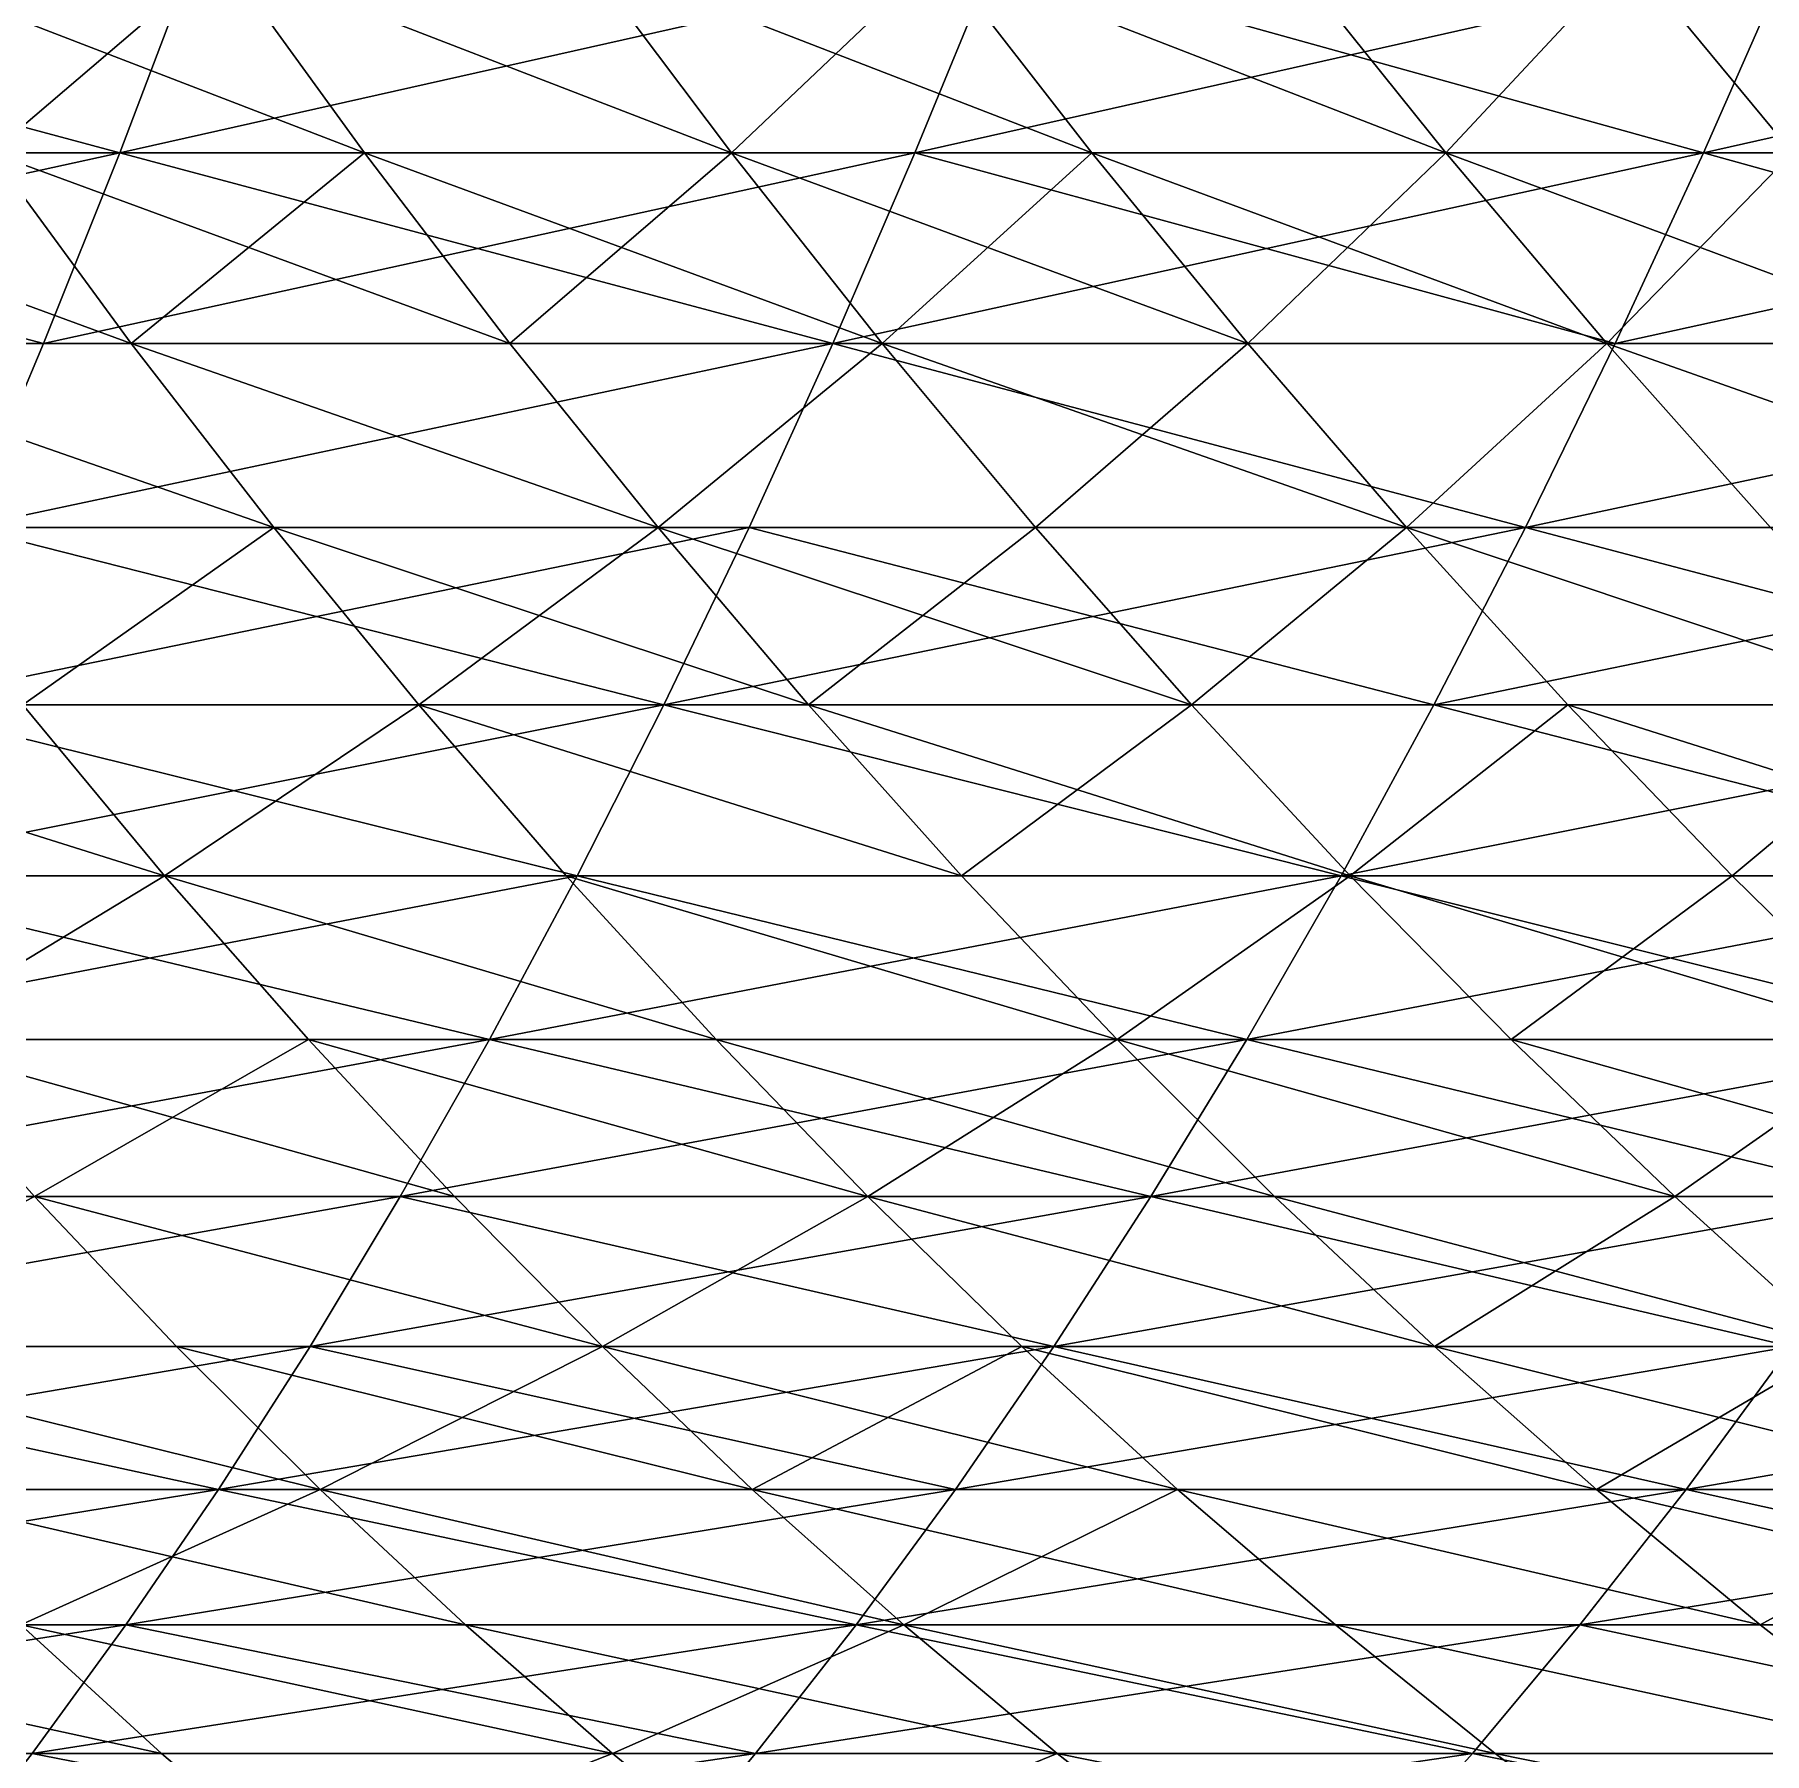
# Model space of a CAD drawing. Header units: millimetres. Extents: x -3250 to 6200, y -3250 to 3250.
# Drawn here: x 4408.7 to 4516.2, y -737.2 to -630.4 of the extents above; entities that cross this region are included whole.
import ezdxf

# ---------------------------------------------------------------- set-up
doc = ezdxf.new("R2010")
doc.units = ezdxf.units.MM
doc.header["$MEASUREMENT"] = 0
doc.layers.add('MESH_3D', color=2, linetype='CONTINUOUS')

msp = doc.modelspace()

# ---------------------------------------------------------------- linework, layer by layer
at = {"layer": 'MESH_3D'}
for points in [[(4368.44, -625.47, 779.65), (4413.99, -637.71, 809.5), (4364.17, -637.71, 794.81)], [(4418.63, -625.47, 25905.55), (4364.17, -637.71, 25905.19), (4413.99, -637.71, 25890.5)], [(4418.63, -625.47, 25905.55), (4368.44, -625.47, 25920.35), (4364.17, -637.71, 25905.19)], [(4368.44, -625.47, 779.65), (4418.63, -625.47, 794.45), (4413.99, -637.71, 809.5)], [(4406, -637.71, 1861.73), (4420.33, -625.47, 1890.14), (4397.46, -625.47, 1874.96)], [(4429.2, -637.71, 24822.87), (4406, -637.71, 24838.27), (4397.46, -625.47, 24825.04)], [(4429.2, -637.71, 24822.87), (4397.46, -625.47, 24825.04), (4420.33, -625.47, 24809.86)], [(4406, -637.71, 1861.73), (4429.2, -637.71, 1877.13), (4420.33, -625.47, 1890.14)], [(4413.99, -637.71, 809.5), (4468.44, -625.47, 810.5), (4463.42, -637.71, 825.43)], [(4418.63, -625.47, 794.45), (4468.44, -625.47, 810.5), (4413.99, -637.71, 809.5)], [(4468.44, -625.47, 25889.5), (4418.63, -625.47, 25905.55), (4413.99, -637.71, 25890.5)], [(4468.44, -625.47, 25889.5), (4413.99, -637.71, 25890.5), (4463.42, -637.71, 25874.57)], [(4420.33, -625.47, 1890.14), (4452.02, -637.71, 1893.1), (4442.82, -625.47, 1905.89)], [(4429.2, -637.71, 1877.13), (4452.02, -637.71, 1893.1), (4420.33, -625.47, 1890.14)], [(4452.02, -637.71, 24806.9), (4429.2, -637.71, 24822.87), (4420.33, -625.47, 24809.86)], [(4452.02, -637.71, 24806.9), (4420.33, -625.47, 24809.86), (4442.82, -625.47, 24794.11)], [(4452.02, -637.71, 1893.1), (4464.91, -625.47, 1922.19), (4442.82, -625.47, 1905.89)], [(4474.42, -637.71, 24790.36), (4442.82, -625.47, 24794.11), (4464.91, -625.47, 24777.81)], [(4474.42, -637.71, 24790.36), (4452.02, -637.71, 24806.9), (4442.82, -625.47, 24794.11)], [(4452.02, -637.71, 1893.1), (4474.42, -637.71, 1909.64), (4464.91, -625.47, 1922.19)], [(4468.44, -625.47, 810.5), (4512.44, -637.71, 842.58), (4463.42, -637.71, 825.43)], [(4517.83, -625.47, 25872.22), (4468.44, -625.47, 25889.5), (4463.42, -637.71, 25874.57)], [(4517.83, -625.47, 25872.22), (4463.42, -637.71, 25874.57), (4512.44, -637.71, 25857.42)], [(4464.91, -625.47, 1922.19), (4496.41, -637.71, 1926.73), (4486.59, -625.47, 1939.04)], [(4474.42, -637.71, 1909.64), (4496.41, -637.71, 1926.73), (4464.91, -625.47, 1922.19)], [(4496.41, -637.71, 24773.27), (4474.42, -637.71, 24790.36), (4464.91, -625.47, 24777.81)], [(4496.41, -637.71, 24773.27), (4464.91, -625.47, 24777.81), (4486.59, -625.47, 24760.96)], [(4468.44, -625.47, 810.5), (4517.83, -625.47, 827.78), (4512.44, -637.71, 842.58)], [(4496.41, -637.71, 1926.73), (4507.84, -625.47, 1956.43), (4486.59, -625.47, 1939.04)], [(4507.84, -625.47, 24743.57), (4496.41, -637.71, 24773.27), (4486.59, -625.47, 24760.96)], [(4496.41, -637.71, 1926.73), (4517.97, -637.71, 1944.36), (4507.84, -625.47, 1956.43)], [(4517.97, -637.71, 24755.64), (4496.41, -637.71, 24773.27), (4507.84, -625.47, 24743.57)], [(4517.97, -637.71, 1944.36), (4528.65, -625.47, 1974.33), (4507.84, -625.47, 1956.43)], [(4528.65, -625.47, 24725.67), (4517.97, -637.71, 24755.64), (4507.84, -625.47, 24743.57)], [(4512.44, -637.71, 842.58), (4566.77, -625.47, 846.29), (4561.02, -637.71, 860.95)], [(4517.83, -625.47, 827.78), (4566.77, -625.47, 846.29), (4512.44, -637.71, 842.58)], [(4561.02, -637.71, 25839.05), (4517.83, -625.47, 25872.22), (4512.44, -637.71, 25857.42)], [(4364.17, -637.71, 794.81), (4409.26, -649.55, 824.84), (4359.83, -649.55, 810.26)], [(4413.99, -637.71, 25890.5), (4364.17, -637.71, 25905.19), (4359.83, -649.55, 25889.74)], [(4413.99, -637.71, 25890.5), (4359.83, -649.55, 25889.74), (4409.26, -649.55, 25875.16)], [(4364.17, -637.71, 794.81), (4413.99, -637.71, 809.5), (4409.26, -649.55, 824.84)], [(4414.71, -649.55, 24851.75), (4390.79, -649.55, 24866.78), (4382.42, -637.71, 24853.09)], [(4414.71, -649.55, 24851.75), (4382.42, -637.71, 24853.09), (4406, -637.71, 24838.27)], [(4390.79, -649.55, 1833.22), (4414.71, -649.55, 1848.25), (4406, -637.71, 1861.73)], [(4414.71, -649.55, 1848.25), (4429.2, -637.71, 1877.13), (4406, -637.71, 1861.73)], [(4438.24, -649.55, 24836.13), (4406, -637.71, 24838.27), (4429.2, -637.71, 24822.87)], [(4438.24, -649.55, 24836.13), (4414.71, -649.55, 24851.75), (4406, -637.71, 24838.27)], [(4413.99, -637.71, 809.5), (4458.31, -649.55, 840.64), (4409.26, -649.55, 824.84)], [(4463.42, -637.71, 25874.57), (4409.26, -649.55, 25875.16), (4458.31, -649.55, 25859.36)], [(4463.42, -637.71, 25874.57), (4413.99, -637.71, 25890.5), (4409.26, -649.55, 25875.16)], [(4413.99, -637.71, 809.5), (4463.42, -637.71, 825.43), (4458.31, -649.55, 840.64)], [(4414.71, -649.55, 1848.25), (4438.24, -649.55, 1863.87), (4429.2, -637.71, 1877.13)], [(4438.24, -649.55, 1863.87), (4452.02, -637.71, 1893.1), (4429.2, -637.71, 1877.13)], [(4461.38, -649.55, 24819.93), (4429.2, -637.71, 24822.87), (4452.02, -637.71, 24806.9)], [(4461.38, -649.55, 24819.93), (4438.24, -649.55, 24836.13), (4429.2, -637.71, 24822.87)], [(4438.24, -649.55, 1863.87), (4461.38, -649.55, 1880.07), (4452.02, -637.71, 1893.1)], [(4461.38, -649.55, 1880.07), (4474.42, -637.71, 1909.64), (4452.02, -637.71, 1893.1)], [(4484.11, -649.55, 24803.16), (4452.02, -637.71, 24806.9), (4474.42, -637.71, 24790.36)], [(4484.11, -649.55, 24803.16), (4461.38, -649.55, 24819.93), (4452.02, -637.71, 24806.9)], [(4463.42, -637.71, 825.43), (4506.95, -649.55, 857.66), (4458.31, -649.55, 840.64)], [(4512.44, -637.71, 25857.42), (4458.31, -649.55, 25859.36), (4506.95, -649.55, 25842.34)], [(4512.44, -637.71, 25857.42), (4463.42, -637.71, 25874.57), (4458.31, -649.55, 25859.36)], [(4461.38, -649.55, 1880.07), (4484.11, -649.55, 1896.84), (4474.42, -637.71, 1909.64)], [(4463.42, -637.71, 825.43), (4512.44, -637.71, 842.58), (4506.95, -649.55, 857.66)], [(4484.11, -649.55, 1896.84), (4496.41, -637.71, 1926.73), (4474.42, -637.71, 1909.64)], [(4506.42, -649.55, 24785.82), (4474.42, -637.71, 24790.36), (4496.41, -637.71, 24773.27)], [(4506.42, -649.55, 24785.82), (4484.11, -649.55, 24803.16), (4474.42, -637.71, 24790.36)], [(4484.11, -649.55, 1896.84), (4506.42, -649.55, 1914.18), (4496.41, -637.71, 1926.73)], [(4506.42, -649.55, 1914.18), (4517.97, -637.71, 1944.36), (4496.41, -637.71, 1926.73)], [(4528.28, -649.55, 24767.93), (4496.41, -637.71, 24773.27), (4517.97, -637.71, 24755.64)], [(4528.28, -649.55, 24767.93), (4506.42, -649.55, 24785.82), (4496.41, -637.71, 24773.27)], [(4506.42, -649.55, 1914.18), (4528.28, -649.55, 1932.07), (4517.97, -637.71, 1944.36)], [(4512.44, -637.71, 842.58), (4555.16, -649.55, 875.89), (4506.95, -649.55, 857.66)], [(4561.02, -637.71, 25839.05), (4506.95, -649.55, 25842.34), (4555.16, -649.55, 25824.11)], [(4561.02, -637.71, 25839.05), (4512.44, -637.71, 25857.42), (4506.95, -649.55, 25842.34)], [(4512.44, -637.71, 842.58), (4561.02, -637.71, 860.95), (4555.16, -649.55, 875.89)], [(4359.83, -649.55, 810.26), (4409.26, -649.55, 824.84), (4404.44, -660.99, 840.45)], [(4409.26, -649.55, 25875.16), (4359.83, -649.55, 25889.74), (4404.44, -660.99, 25859.55)], [(4390.79, -649.55, 1833.22), (4423.57, -660.99, 1834.52), (4414.71, -649.55, 1848.25)], [(4399.31, -660.99, 1819.28), (4423.57, -660.99, 1834.52), (4390.79, -649.55, 1833.22)], [(4423.57, -660.99, 24865.48), (4390.79, -649.55, 24866.78), (4414.71, -649.55, 24851.75)], [(4423.57, -660.99, 24865.48), (4399.31, -660.99, 24880.72), (4390.79, -649.55, 24866.78)], [(4404.44, -660.99, 840.45), (4458.31, -649.55, 840.64), (4453.11, -660.99, 856.13)], [(4409.26, -649.55, 824.84), (4458.31, -649.55, 840.64), (4404.44, -660.99, 840.45)], [(4458.31, -649.55, 25859.36), (4409.26, -649.55, 25875.16), (4404.44, -660.99, 25859.55)], [(4458.31, -649.55, 25859.36), (4404.44, -660.99, 25859.55), (4453.11, -660.99, 25843.87)], [(4414.71, -649.55, 1848.25), (4447.45, -660.99, 1850.37), (4438.24, -649.55, 1863.87)], [(4423.57, -660.99, 1834.52), (4447.45, -660.99, 1850.37), (4414.71, -649.55, 1848.25)], [(4447.45, -660.99, 24849.63), (4414.71, -649.55, 24851.75), (4438.24, -649.55, 24836.13)], [(4447.45, -660.99, 24849.63), (4423.57, -660.99, 24865.48), (4414.71, -649.55, 24851.75)], [(4447.45, -660.99, 1850.37), (4461.38, -649.55, 1880.07), (4438.24, -649.55, 1863.87)], [(4461.38, -649.55, 24819.93), (4447.45, -660.99, 24849.63), (4438.24, -649.55, 24836.13)], [(4447.45, -660.99, 1850.37), (4470.92, -660.99, 1866.8), (4461.38, -649.55, 1880.07)], [(4470.92, -660.99, 24833.2), (4447.45, -660.99, 24849.63), (4461.38, -649.55, 24819.93)], [(4458.31, -649.55, 840.64), (4501.37, -660.99, 873.01), (4453.11, -660.99, 856.13)], [(4501.37, -660.99, 25826.99), (4458.31, -649.55, 25859.36), (4453.11, -660.99, 25843.87)], [(4458.31, -649.55, 840.64), (4506.95, -649.55, 857.66), (4501.37, -660.99, 873.01)], [(4506.95, -649.55, 25842.34), (4458.31, -649.55, 25859.36), (4501.37, -660.99, 25826.99)], [(4470.92, -660.99, 1866.8), (4484.11, -649.55, 1896.84), (4461.38, -649.55, 1880.07)], [(4493.98, -660.99, 24816.18), (4461.38, -649.55, 24819.93), (4484.11, -649.55, 24803.16)], [(4493.98, -660.99, 24816.18), (4470.92, -660.99, 24833.2), (4461.38, -649.55, 24819.93)], [(4470.92, -660.99, 1866.8), (4493.98, -660.99, 1883.82), (4484.11, -649.55, 1896.84)], [(4493.98, -660.99, 1883.82), (4506.42, -649.55, 1914.18), (4484.11, -649.55, 1896.84)], [(4506.42, -649.55, 24785.82), (4493.98, -660.99, 24816.18), (4484.11, -649.55, 24803.16)], [(4493.98, -660.99, 1883.82), (4516.6, -660.99, 1901.41), (4506.42, -649.55, 1914.18)], [(4516.6, -660.99, 24798.59), (4493.98, -660.99, 24816.18), (4506.42, -649.55, 24785.82)], [(4501.37, -660.99, 873.01), (4555.16, -649.55, 875.89), (4549.19, -660.99, 891.1)], [(4506.95, -649.55, 857.66), (4555.16, -649.55, 875.89), (4501.37, -660.99, 873.01)], [(4555.16, -649.55, 25824.11), (4506.95, -649.55, 25842.34), (4501.37, -660.99, 25826.99)], [(4555.16, -649.55, 25824.11), (4501.37, -660.99, 25826.99), (4549.19, -660.99, 25808.9)], [(4506.42, -649.55, 1914.18), (4538.78, -660.99, 1919.55), (4528.28, -649.55, 1932.07)], [(4516.6, -660.99, 1901.41), (4538.78, -660.99, 1919.55), (4506.42, -649.55, 1914.18)], [(4538.78, -660.99, 24780.45), (4506.42, -649.55, 24785.82), (4528.28, -649.55, 24767.93)], [(4538.78, -660.99, 24780.45), (4516.6, -660.99, 24798.59), (4506.42, -649.55, 24785.82)], [(4407.97, -672.02, 1805.09), (4423.57, -660.99, 1834.52), (4399.31, -660.99, 1819.28)], [(4423.57, -660.99, 24865.48), (4407.97, -672.02, 24894.91), (4399.31, -660.99, 24880.72)], [(4404.44, -660.99, 840.45), (4447.81, -672.02, 871.88), (4399.54, -672.02, 856.33)], [(4453.11, -660.99, 25843.87), (4404.44, -660.99, 25859.55), (4399.54, -672.02, 25843.67)], [(4453.11, -660.99, 25843.87), (4399.54, -672.02, 25843.67), (4447.81, -672.02, 25828.12)], [(4404.44, -660.99, 840.45), (4453.11, -660.99, 856.13), (4447.81, -672.02, 871.88)], [(4407.97, -672.02, 1805.09), (4432.59, -672.02, 1820.56), (4423.57, -660.99, 1834.52)], [(4432.59, -672.02, 24879.44), (4407.97, -672.02, 24894.91), (4423.57, -660.99, 24865.48)], [(4432.59, -672.02, 1820.56), (4447.45, -660.99, 1850.37), (4423.57, -660.99, 1834.52)], [(4456.81, -672.02, 24863.36), (4432.59, -672.02, 24879.44), (4423.57, -660.99, 24865.48)], [(4456.81, -672.02, 24863.36), (4423.57, -660.99, 24865.48), (4447.45, -660.99, 24849.63)], [(4432.59, -672.02, 1820.56), (4456.81, -672.02, 1836.64), (4447.45, -660.99, 1850.37)], [(4456.81, -672.02, 1836.64), (4470.92, -660.99, 1866.8), (4447.45, -660.99, 1850.37)], [(4480.62, -672.02, 24846.69), (4447.45, -660.99, 24849.63), (4470.92, -660.99, 24833.2)], [(4480.62, -672.02, 24846.69), (4456.81, -672.02, 24863.36), (4447.45, -660.99, 24849.63)], [(4453.11, -660.99, 856.13), (4495.68, -672.02, 888.63), (4447.81, -672.02, 871.88)], [(4501.37, -660.99, 25826.99), (4447.81, -672.02, 25828.12), (4495.68, -672.02, 25811.37)], [(4501.37, -660.99, 25826.99), (4453.11, -660.99, 25843.87), (4447.81, -672.02, 25828.12)], [(4453.11, -660.99, 856.13), (4501.37, -660.99, 873.01), (4495.68, -672.02, 888.63)], [(4456.81, -672.02, 1836.64), (4480.62, -672.02, 1853.31), (4470.92, -660.99, 1866.8)], [(4480.62, -672.02, 1853.31), (4493.98, -660.99, 1883.82), (4470.92, -660.99, 1866.8)], [(4493.98, -660.99, 24816.18), (4480.62, -672.02, 24846.69), (4470.92, -660.99, 24833.2)], [(4480.62, -672.02, 1853.31), (4504.01, -672.02, 1870.57), (4493.98, -660.99, 1883.82)], [(4504.01, -672.02, 24829.43), (4480.62, -672.02, 24846.69), (4493.98, -660.99, 24816.18)], [(4493.98, -660.99, 1883.82), (4526.97, -672.02, 1888.41), (4516.6, -660.99, 1901.41)], [(4504.01, -672.02, 1870.57), (4526.97, -672.02, 1888.41), (4493.98, -660.99, 1883.82)], [(4526.97, -672.02, 24811.59), (4493.98, -660.99, 24816.18), (4516.6, -660.99, 24798.59)], [(4526.97, -672.02, 24811.59), (4504.01, -672.02, 24829.43), (4493.98, -660.99, 24816.18)], [(4501.37, -660.99, 873.01), (4543.12, -672.02, 906.57), (4495.68, -672.02, 888.63)], [(4549.19, -660.99, 25808.9), (4495.68, -672.02, 25811.37), (4543.12, -672.02, 25793.43)], [(4549.19, -660.99, 25808.9), (4501.37, -660.99, 25826.99), (4495.68, -672.02, 25811.37)], [(4501.37, -660.99, 873.01), (4549.19, -660.99, 891.1), (4543.12, -672.02, 906.57)], [(4416.78, -682.63, 24909.32), (4391.43, -682.63, 24924.38), (4382.98, -672.02, 24909.75)], [(4416.78, -682.63, 24909.32), (4382.98, -672.02, 24909.75), (4407.97, -672.02, 24894.91)], [(4391.43, -682.63, 1775.62), (4416.78, -682.63, 1790.68), (4407.97, -672.02, 1805.09)], [(4399.54, -672.02, 856.33), (4442.43, -682.63, 887.89), (4394.56, -682.63, 872.47)], [(4447.81, -672.02, 25828.12), (4394.56, -682.63, 25827.53), (4442.43, -682.63, 25812.11)], [(4447.81, -672.02, 25828.12), (4399.54, -672.02, 25843.67), (4394.56, -682.63, 25827.53)], [(4399.54, -672.02, 856.33), (4447.81, -672.02, 871.88), (4442.43, -682.63, 887.89)], [(4416.78, -682.63, 1790.68), (4432.59, -672.02, 1820.56), (4407.97, -672.02, 1805.09)], [(4432.59, -672.02, 24879.44), (4416.78, -682.63, 24909.32), (4407.97, -672.02, 24894.91)], [(4416.78, -682.63, 1790.68), (4441.75, -682.63, 1806.37), (4432.59, -672.02, 1820.56)], [(4441.75, -682.63, 24893.63), (4416.78, -682.63, 24909.32), (4432.59, -672.02, 24879.44)], [(4432.59, -672.02, 1820.56), (4466.32, -682.63, 1822.68), (4456.81, -672.02, 1836.64)], [(4441.75, -682.63, 1806.37), (4466.32, -682.63, 1822.68), (4432.59, -672.02, 1820.56)], [(4466.32, -682.63, 24877.32), (4441.75, -682.63, 24893.63), (4432.59, -672.02, 24879.44)], [(4466.32, -682.63, 24877.32), (4432.59, -672.02, 24879.44), (4456.81, -672.02, 24863.36)], [(4447.81, -672.02, 871.88), (4489.91, -682.63, 904.5), (4442.43, -682.63, 887.89)], [(4489.91, -682.63, 25795.5), (4447.81, -672.02, 25828.12), (4442.43, -682.63, 25812.11)], [(4447.81, -672.02, 871.88), (4495.68, -672.02, 888.63), (4489.91, -682.63, 904.5)], [(4495.68, -672.02, 25811.37), (4447.81, -672.02, 25828.12), (4489.91, -682.63, 25795.5)], [(4466.32, -682.63, 1822.68), (4480.62, -672.02, 1853.31), (4456.81, -672.02, 1836.64)], [(4490.48, -682.63, 24860.4), (4456.81, -672.02, 24863.36), (4480.62, -672.02, 24846.69)], [(4490.48, -682.63, 24860.4), (4466.32, -682.63, 24877.32), (4456.81, -672.02, 24863.36)], [(4466.32, -682.63, 1822.68), (4490.48, -682.63, 1839.6), (4480.62, -672.02, 1853.31)], [(4490.48, -682.63, 1839.6), (4504.01, -672.02, 1870.57), (4480.62, -672.02, 1853.31)], [(4504.01, -672.02, 24829.43), (4490.48, -682.63, 24860.4), (4480.62, -672.02, 24846.69)], [(4489.91, -682.63, 904.5), (4543.12, -672.02, 906.57), (4536.95, -682.63, 922.29)], [(4495.68, -672.02, 888.63), (4543.12, -672.02, 906.57), (4489.91, -682.63, 904.5)], [(4536.95, -682.63, 25777.71), (4495.68, -672.02, 25811.37), (4489.91, -682.63, 25795.5)], [(4490.48, -682.63, 1839.6), (4514.21, -682.63, 1857.11), (4504.01, -672.02, 1870.57)], [(4514.21, -682.63, 24842.89), (4490.48, -682.63, 24860.4), (4504.01, -672.02, 24829.43)], [(4543.12, -672.02, 25793.43), (4495.68, -672.02, 25811.37), (4536.95, -682.63, 25777.71)], [(4514.21, -682.63, 1857.11), (4526.97, -672.02, 1888.41), (4504.01, -672.02, 1870.57)], [(4537.5, -682.63, 24824.79), (4504.01, -672.02, 24829.43), (4526.97, -672.02, 24811.59)], [(4537.5, -682.63, 24824.79), (4514.21, -682.63, 24842.89), (4504.01, -672.02, 24829.43)], [(4514.21, -682.63, 1857.11), (4537.5, -682.63, 1875.21), (4526.97, -672.02, 1888.41)], [(4394.56, -682.63, 872.47), (4436.97, -692.82, 904.15), (4389.51, -692.82, 888.85)], [(4442.43, -682.63, 25812.11), (4394.56, -682.63, 25827.53), (4389.51, -692.82, 25811.15)], [(4442.43, -682.63, 25812.11), (4389.51, -692.82, 25811.15), (4436.97, -692.82, 25795.85)], [(4400, -692.82, 1760.77), (4416.78, -682.63, 1790.68), (4391.43, -682.63, 1775.62)], [(4416.78, -682.63, 24909.32), (4400, -692.82, 24939.23), (4391.43, -682.63, 24924.38)], [(4394.56, -682.63, 872.47), (4442.43, -682.63, 887.89), (4436.97, -692.82, 904.15)], [(4400, -692.82, 1760.77), (4425.72, -692.82, 1776.05), (4416.78, -682.63, 1790.68)], [(4425.72, -692.82, 24923.95), (4400, -692.82, 24939.23), (4416.78, -682.63, 24909.32)], [(4416.78, -682.63, 1790.68), (4451.06, -692.82, 1791.97), (4441.75, -682.63, 1806.37)], [(4425.72, -692.82, 1776.05), (4451.06, -692.82, 1791.97), (4416.78, -682.63, 1790.68)], [(4451.06, -692.82, 24908.03), (4416.78, -682.63, 24909.32), (4441.75, -682.63, 24893.63)], [(4451.06, -692.82, 24908.03), (4425.72, -692.82, 24923.95), (4416.78, -682.63, 24909.32)], [(4442.43, -682.63, 887.89), (4484.04, -692.82, 920.61), (4436.97, -692.82, 904.15)], [(4489.91, -682.63, 25795.5), (4442.43, -682.63, 25812.11), (4436.97, -692.82, 25795.85)], [(4489.91, -682.63, 25795.5), (4436.97, -692.82, 25795.85), (4484.04, -692.82, 25779.39)], [(4441.75, -682.63, 1806.37), (4475.98, -692.82, 1808.51), (4466.32, -682.63, 1822.68)], [(4451.06, -692.82, 1791.97), (4475.98, -692.82, 1808.51), (4441.75, -682.63, 1806.37)], [(4475.98, -692.82, 24891.49), (4441.75, -682.63, 24893.63), (4466.32, -682.63, 24877.32)], [(4475.98, -692.82, 24891.49), (4451.06, -692.82, 24908.03), (4441.75, -682.63, 24893.63)], [(4442.43, -682.63, 887.89), (4489.91, -682.63, 904.5), (4484.04, -692.82, 920.61)], [(4475.98, -692.82, 1808.51), (4490.48, -682.63, 1839.6), (4466.32, -682.63, 1822.68)], [(4490.48, -682.63, 24860.4), (4475.98, -692.82, 24891.49), (4466.32, -682.63, 24877.32)], [(4475.98, -692.82, 1808.51), (4500.49, -692.82, 1825.67), (4490.48, -682.63, 1839.6)], [(4500.49, -692.82, 24874.33), (4475.98, -692.82, 24891.49), (4490.48, -682.63, 24860.4)], [(4484.04, -692.82, 920.61), (4536.95, -682.63, 922.29), (4530.68, -692.82, 938.25)], [(4489.91, -682.63, 904.5), (4536.95, -682.63, 922.29), (4484.04, -692.82, 920.61)], [(4530.68, -692.82, 25761.75), (4489.91, -682.63, 25795.5), (4484.04, -692.82, 25779.39)], [(4536.95, -682.63, 25777.71), (4489.91, -682.63, 25795.5), (4530.68, -692.82, 25761.75)], [(4500.49, -692.82, 1825.67), (4514.21, -682.63, 1857.11), (4490.48, -682.63, 1839.6)], [(4524.57, -692.82, 24856.56), (4490.48, -682.63, 24860.4), (4514.21, -682.63, 24842.89)], [(4524.57, -692.82, 24856.56), (4500.49, -692.82, 24874.33), (4490.48, -682.63, 24860.4)], [(4500.49, -692.82, 1825.67), (4524.57, -692.82, 1843.44), (4514.21, -682.63, 1857.11)], [(4524.57, -692.82, 1843.44), (4537.5, -682.63, 1875.21), (4514.21, -682.63, 1857.11)], [(4537.5, -682.63, 24824.79), (4524.57, -692.82, 24856.56), (4514.21, -682.63, 24842.89)], [(4382.22, -702.58, 1730.86), (4408.7, -702.58, 1745.7), (4400, -692.82, 1760.77)], [(4384.38, -702.58, 905.48), (4436.97, -692.82, 904.15), (4431.43, -702.58, 920.64)], [(4389.51, -692.82, 888.85), (4436.97, -692.82, 904.15), (4384.38, -702.58, 905.48)], [(4436.97, -692.82, 25795.85), (4384.38, -702.58, 25794.52), (4431.43, -702.58, 25779.36)], [(4436.97, -692.82, 25795.85), (4389.51, -692.82, 25811.15), (4384.38, -702.58, 25794.52)], [(4408.7, -702.58, 1745.7), (4425.72, -692.82, 1776.05), (4400, -692.82, 1760.77)], [(4434.79, -702.58, 24938.79), (4408.7, -702.58, 24954.3), (4400, -692.82, 24939.23)], [(4434.79, -702.58, 24938.79), (4400, -692.82, 24939.23), (4425.72, -692.82, 24923.95)], [(4408.7, -702.58, 1745.7), (4434.79, -702.58, 1761.21), (4425.72, -692.82, 1776.05)], [(4425.72, -692.82, 1776.05), (4460.49, -702.58, 1777.36), (4451.06, -692.82, 1791.97)], [(4434.79, -702.58, 1761.21), (4460.49, -702.58, 1777.36), (4425.72, -692.82, 1776.05)], [(4460.49, -702.58, 24922.64), (4434.79, -702.58, 24938.79), (4425.72, -692.82, 24923.95)], [(4460.49, -702.58, 24922.64), (4425.72, -692.82, 24923.95), (4451.06, -692.82, 24908.03)], [(4436.97, -692.82, 904.15), (4478.09, -702.58, 936.96), (4431.43, -702.58, 920.64)], [(4484.04, -692.82, 25779.39), (4431.43, -702.58, 25779.36), (4478.09, -702.58, 25763.04)], [(4484.04, -692.82, 25779.39), (4436.97, -692.82, 25795.85), (4431.43, -702.58, 25779.36)], [(4436.97, -692.82, 904.15), (4484.04, -692.82, 920.61), (4478.09, -702.58, 936.96)], [(4460.49, -702.58, 1777.36), (4475.98, -692.82, 1808.51), (4451.06, -692.82, 1791.97)], [(4485.78, -702.58, 24905.86), (4451.06, -692.82, 24908.03), (4475.98, -692.82, 24891.49)], [(4485.78, -702.58, 24905.86), (4460.49, -702.58, 24922.64), (4451.06, -692.82, 24908.03)], [(4460.49, -702.58, 1777.36), (4485.78, -702.58, 1794.14), (4475.98, -692.82, 1808.51)], [(4475.98, -692.82, 1808.51), (4510.65, -702.58, 1811.55), (4500.49, -692.82, 1825.67)], [(4485.78, -702.58, 1794.14), (4510.65, -702.58, 1811.55), (4475.98, -692.82, 1808.51)], [(4510.65, -702.58, 24888.45), (4475.98, -692.82, 24891.49), (4500.49, -692.82, 24874.33)], [(4510.65, -702.58, 24888.45), (4485.78, -702.58, 24905.86), (4475.98, -692.82, 24891.49)], [(4484.04, -692.82, 920.61), (4524.33, -702.58, 954.45), (4478.09, -702.58, 936.96)], [(4530.68, -692.82, 25761.75), (4484.04, -692.82, 25779.39), (4478.09, -702.58, 25763.04)], [(4530.68, -692.82, 25761.75), (4478.09, -702.58, 25763.04), (4524.33, -702.58, 25745.55)], [(4484.04, -692.82, 920.61), (4530.68, -692.82, 938.25), (4524.33, -702.58, 954.45)], [(4510.65, -702.58, 1811.55), (4524.57, -692.82, 1843.44), (4500.49, -692.82, 1825.67)], [(4535.07, -702.58, 24870.43), (4500.49, -692.82, 24874.33), (4524.57, -692.82, 24856.56)], [(4535.07, -702.58, 24870.43), (4510.65, -702.58, 24888.45), (4500.49, -692.82, 24874.33)], [(4510.65, -702.58, 1811.55), (4535.07, -702.58, 1829.57), (4524.57, -692.82, 1843.44)], [(4379.18, -711.9, 922.33), (4431.43, -702.58, 920.64), (4425.82, -711.9, 937.35)], [(4384.38, -702.58, 905.48), (4431.43, -702.58, 920.64), (4379.18, -711.9, 922.33)], [(4431.43, -702.58, 25779.36), (4384.38, -702.58, 25794.52), (4379.18, -711.9, 25777.67)], [(4431.43, -702.58, 25779.36), (4379.18, -711.9, 25777.67), (4425.82, -711.9, 25762.65)], [(4390.66, -711.9, 1715.37), (4408.7, -702.58, 1745.7), (4382.22, -702.58, 1730.86)], [(4390.66, -711.9, 1715.37), (4417.52, -711.9, 1730.43), (4408.7, -702.58, 1745.7)], [(4417.52, -711.9, 24969.57), (4390.66, -711.9, 24984.63), (4408.7, -702.58, 24954.3)], [(4408.7, -702.58, 1745.7), (4443.99, -711.9, 1746.16), (4434.79, -702.58, 1761.21)], [(4417.52, -711.9, 1730.43), (4443.99, -711.9, 1746.16), (4408.7, -702.58, 1745.7)], [(4443.99, -711.9, 24953.84), (4417.52, -711.9, 24969.57), (4408.7, -702.58, 24954.3)], [(4443.99, -711.9, 24953.84), (4408.7, -702.58, 24954.3), (4434.79, -702.58, 24938.79)], [(4431.43, -702.58, 920.64), (4472.06, -711.9, 953.53), (4425.82, -711.9, 937.35)], [(4478.09, -702.58, 25763.04), (4425.82, -711.9, 25762.65), (4472.06, -711.9, 25746.47)], [(4478.09, -702.58, 25763.04), (4431.43, -702.58, 25779.36), (4425.82, -711.9, 25762.65)], [(4431.43, -702.58, 920.64), (4478.09, -702.58, 936.96), (4472.06, -711.9, 953.53)], [(4443.99, -711.9, 1746.16), (4460.49, -702.58, 1777.36), (4434.79, -702.58, 1761.21)], [(4460.49, -702.58, 24922.64), (4443.99, -711.9, 24953.84), (4434.79, -702.58, 24938.79)], [(4443.99, -711.9, 1746.16), (4470.06, -711.9, 1762.54), (4460.49, -702.58, 1777.36)], [(4470.06, -711.9, 24937.46), (4443.99, -711.9, 24953.84), (4460.49, -702.58, 24922.64)], [(4460.49, -702.58, 1777.36), (4495.72, -711.9, 1779.57), (4485.78, -702.58, 1794.14)], [(4470.06, -711.9, 1762.54), (4495.72, -711.9, 1779.57), (4460.49, -702.58, 1777.36)], [(4495.72, -711.9, 24920.43), (4460.49, -702.58, 24922.64), (4485.78, -702.58, 24905.86)], [(4495.72, -711.9, 24920.43), (4470.06, -711.9, 24937.46), (4460.49, -702.58, 24922.64)], [(4478.09, -702.58, 936.96), (4517.88, -711.9, 970.86), (4472.06, -711.9, 953.53)], [(4524.33, -702.58, 25745.55), (4478.09, -702.58, 25763.04), (4472.06, -711.9, 25746.47)], [(4524.33, -702.58, 25745.55), (4472.06, -711.9, 25746.47), (4517.88, -711.9, 25729.14)], [(4478.09, -702.58, 936.96), (4524.33, -702.58, 954.45), (4517.88, -711.9, 970.86)], [(4495.72, -711.9, 1779.57), (4510.65, -702.58, 1811.55), (4485.78, -702.58, 1794.14)], [(4520.94, -711.9, 24902.77), (4485.78, -702.58, 24905.86), (4510.65, -702.58, 24888.45)], [(4520.94, -711.9, 24902.77), (4495.72, -711.9, 24920.43), (4485.78, -702.58, 24905.86)], [(4495.72, -711.9, 1779.57), (4520.94, -711.9, 1797.23), (4510.65, -702.58, 1811.55)], [(4520.94, -711.9, 1797.23), (4535.07, -702.58, 1829.57), (4510.65, -702.58, 1811.55)], [(4535.07, -702.58, 24870.43), (4520.94, -711.9, 24902.77), (4510.65, -702.58, 24888.45)], [(4373.92, -720.78, 939.4), (4425.82, -711.9, 937.35), (4420.13, -720.78, 954.28)], [(4379.18, -711.9, 922.33), (4425.82, -711.9, 937.35), (4373.92, -720.78, 939.4)], [(4420.13, -720.78, 25745.72), (4379.18, -711.9, 25777.67), (4373.92, -720.78, 25760.6)], [(4425.82, -711.9, 25762.65), (4379.18, -711.9, 25777.67), (4420.13, -720.78, 25745.72)], [(4390.66, -711.9, 1715.37), (4426.45, -720.78, 1714.96), (4417.52, -711.9, 1730.43)], [(4399.2, -720.78, 1699.68), (4426.45, -720.78, 1714.96), (4390.66, -711.9, 1715.37)], [(4426.45, -720.78, 24985.04), (4399.2, -720.78, 25000.32), (4390.66, -711.9, 24984.63)], [(4426.45, -720.78, 24985.04), (4390.66, -711.9, 24984.63), (4417.52, -711.9, 24969.57)], [(4426.45, -720.78, 1714.96), (4443.99, -711.9, 1746.16), (4417.52, -711.9, 1730.43)], [(4453.3, -720.78, 24969.08), (4417.52, -711.9, 24969.57), (4443.99, -711.9, 24953.84)], [(4453.3, -720.78, 24969.08), (4426.45, -720.78, 24985.04), (4417.52, -711.9, 24969.57)], [(4425.82, -711.9, 937.35), (4465.95, -720.78, 970.32), (4420.13, -720.78, 954.28)], [(4472.06, -711.9, 25746.47), (4425.82, -711.9, 25762.65), (4420.13, -720.78, 25745.72)], [(4472.06, -711.9, 25746.47), (4420.13, -720.78, 25745.72), (4465.95, -720.78, 25729.68)], [(4425.82, -711.9, 937.35), (4472.06, -711.9, 953.53), (4465.95, -720.78, 970.32)], [(4426.45, -720.78, 1714.96), (4453.3, -720.78, 1730.92), (4443.99, -711.9, 1746.16)], [(4443.99, -711.9, 1746.16), (4479.75, -720.78, 1747.54), (4470.06, -711.9, 1762.54)], [(4453.3, -720.78, 1730.92), (4479.75, -720.78, 1747.54), (4443.99, -711.9, 1746.16)], [(4470.06, -711.9, 24937.46), (4453.3, -720.78, 24969.08), (4443.99, -711.9, 24953.84)], [(4479.75, -720.78, 24952.46), (4453.3, -720.78, 24969.08), (4470.06, -711.9, 24937.46)], [(4465.95, -720.78, 970.32), (4517.88, -711.9, 970.86), (4511.36, -720.78, 987.49)], [(4472.06, -711.9, 953.53), (4517.88, -711.9, 970.86), (4465.95, -720.78, 970.32)], [(4511.36, -720.78, 25712.51), (4472.06, -711.9, 25746.47), (4465.95, -720.78, 25729.68)], [(4470.06, -711.9, 1762.54), (4505.78, -720.78, 1764.81), (4495.72, -711.9, 1779.57)], [(4479.75, -720.78, 1747.54), (4505.78, -720.78, 1764.81), (4470.06, -711.9, 1762.54)], [(4505.78, -720.78, 24935.19), (4470.06, -711.9, 24937.46), (4495.72, -711.9, 24920.43)], [(4505.78, -720.78, 24935.19), (4479.75, -720.78, 24952.46), (4470.06, -711.9, 24937.46)], [(4517.88, -711.9, 25729.14), (4472.06, -711.9, 25746.47), (4511.36, -720.78, 25712.51)], [(4505.78, -720.78, 1764.81), (4520.94, -711.9, 1797.23), (4495.72, -711.9, 1779.57)], [(4531.37, -720.78, 24917.27), (4505.78, -720.78, 24935.19), (4495.72, -711.9, 24920.43)], [(4531.37, -720.78, 24917.27), (4495.72, -711.9, 24920.43), (4520.94, -711.9, 24902.77)], [(4505.78, -720.78, 1764.81), (4531.37, -720.78, 1782.73), (4520.94, -711.9, 1797.23)], [(4511.36, -720.78, 987.49), (4563.26, -711.9, 989.33), (4556.32, -720.78, 1005.79)], [(4517.88, -711.9, 970.86), (4563.26, -711.9, 989.33), (4511.36, -720.78, 987.49)], [(4556.32, -720.78, 25694.21), (4517.88, -711.9, 25729.14), (4511.36, -720.78, 25712.51)], [(4368.59, -729.2, 956.67), (4420.13, -720.78, 954.28), (4414.37, -729.2, 971.42)], [(4373.92, -720.78, 939.4), (4420.13, -720.78, 954.28), (4368.59, -729.2, 956.67)], [(4420.13, -720.78, 25745.72), (4368.59, -729.2, 25743.33), (4414.37, -729.2, 25728.58)], [(4420.13, -720.78, 25745.72), (4373.92, -720.78, 25760.6), (4368.59, -729.2, 25743.33)], [(4407.85, -729.2, 1683.81), (4426.45, -720.78, 1714.96), (4399.2, -720.78, 1699.68)], [(4435.49, -729.2, 25000.69), (4399.2, -720.78, 25000.32), (4426.45, -720.78, 24985.04)], [(4435.49, -729.2, 25000.69), (4407.85, -729.2, 25016.19), (4399.2, -720.78, 25000.32)], [(4407.85, -729.2, 1683.81), (4435.49, -729.2, 1699.31), (4426.45, -720.78, 1714.96)], [(4420.13, -720.78, 954.28), (4459.77, -729.2, 987.31), (4414.37, -729.2, 971.42)], [(4465.95, -720.78, 25729.68), (4420.13, -720.78, 25745.72), (4414.37, -729.2, 25728.58)], [(4465.95, -720.78, 25729.68), (4414.37, -729.2, 25728.58), (4459.77, -729.2, 25712.69)], [(4420.13, -720.78, 954.28), (4465.95, -720.78, 970.32), (4459.77, -729.2, 987.31)], [(4426.45, -720.78, 1714.96), (4462.73, -729.2, 1715.49), (4453.3, -720.78, 1730.92)], [(4435.49, -729.2, 1699.31), (4462.73, -729.2, 1715.49), (4426.45, -720.78, 1714.96)], [(4462.73, -729.2, 24984.51), (4435.49, -729.2, 25000.69), (4426.45, -720.78, 24985.04)], [(4462.73, -729.2, 24984.51), (4426.45, -720.78, 24985.04), (4453.3, -720.78, 24969.08)], [(4462.73, -729.2, 1715.49), (4479.75, -720.78, 1747.54), (4453.3, -720.78, 1730.92)], [(4489.56, -729.2, 24967.65), (4462.73, -729.2, 24984.51), (4453.3, -720.78, 24969.08)], [(4489.56, -729.2, 24967.65), (4453.3, -720.78, 24969.08), (4479.75, -720.78, 24952.46)], [(4459.77, -729.2, 987.31), (4511.36, -720.78, 987.49), (4504.75, -729.2, 1004.32)], [(4465.95, -720.78, 970.32), (4511.36, -720.78, 987.49), (4459.77, -729.2, 987.31)], [(4511.36, -720.78, 25712.51), (4459.77, -729.2, 25712.69), (4504.75, -729.2, 25695.68)], [(4511.36, -720.78, 25712.51), (4465.95, -720.78, 25729.68), (4459.77, -729.2, 25712.69)], [(4462.73, -729.2, 1715.49), (4489.56, -729.2, 1732.35), (4479.75, -720.78, 1747.54)], [(4479.75, -720.78, 1747.54), (4515.96, -729.2, 1749.88), (4505.78, -720.78, 1764.81)], [(4489.56, -729.2, 1732.35), (4515.96, -729.2, 1749.88), (4479.75, -720.78, 1747.54)], [(4515.96, -729.2, 24950.12), (4489.56, -729.2, 24967.65), (4479.75, -720.78, 24952.46)], [(4515.96, -729.2, 24950.12), (4479.75, -720.78, 24952.46), (4505.78, -720.78, 24935.19)], [(4511.36, -720.78, 987.49), (4549.3, -729.2, 1022.45), (4504.75, -729.2, 1004.32)], [(4556.32, -720.78, 25694.21), (4511.36, -720.78, 25712.51), (4504.75, -729.2, 25695.68)], [(4556.32, -720.78, 25694.21), (4504.75, -729.2, 25695.68), (4549.3, -729.2, 25677.55)], [(4515.96, -729.2, 1749.88), (4531.37, -720.78, 1782.73), (4505.78, -720.78, 1764.81)], [(4541.92, -729.2, 24931.95), (4515.96, -729.2, 24950.12), (4505.78, -720.78, 24935.19)], [(4541.92, -729.2, 24931.95), (4505.78, -720.78, 24935.19), (4531.37, -720.78, 24917.27)], [(4511.36, -720.78, 987.49), (4556.32, -720.78, 1005.79), (4549.3, -729.2, 1022.45)], [(4515.96, -729.2, 1749.88), (4541.92, -729.2, 1768.05), (4531.37, -720.78, 1782.73)], [(4363.2, -737.18, 974.14), (4414.37, -729.2, 971.42), (4408.55, -737.18, 988.75)], [(4368.59, -729.2, 956.67), (4414.37, -729.2, 971.42), (4363.2, -737.18, 974.14)], [(4414.37, -729.2, 25728.58), (4363.2, -737.18, 25725.86), (4408.55, -737.18, 25711.25)], [(4414.37, -729.2, 25728.58), (4368.59, -729.2, 25743.33), (4363.2, -737.18, 25725.86)], [(4416.59, -737.18, 25032.25), (4379.83, -729.2, 25031), (4407.85, -729.2, 25016.19)], [(4416.59, -737.18, 25032.25), (4388.17, -737.18, 25047.27), (4379.83, -729.2, 25031)], [(4388.17, -737.18, 1652.73), (4416.59, -737.18, 1667.75), (4407.85, -729.2, 1683.81)], [(4407.85, -729.2, 1683.81), (4444.63, -737.18, 1683.47), (4435.49, -729.2, 1699.31)], [(4416.59, -737.18, 1667.75), (4444.63, -737.18, 1683.47), (4407.85, -729.2, 1683.81)], [(4444.63, -737.18, 25016.53), (4407.85, -729.2, 25016.19), (4435.49, -729.2, 25000.69)], [(4444.63, -737.18, 25016.53), (4416.59, -737.18, 25032.25), (4407.85, -729.2, 25016.19)], [(4414.37, -729.2, 971.42), (4453.51, -737.18, 1004.48), (4408.55, -737.18, 988.75)], [(4459.77, -729.2, 25712.69), (4414.37, -729.2, 25728.58), (4408.55, -737.18, 25711.25)], [(4459.77, -729.2, 25712.69), (4408.55, -737.18, 25711.25), (4453.51, -737.18, 25695.52)], [(4414.37, -729.2, 971.42), (4459.77, -729.2, 987.31), (4453.51, -737.18, 1004.48)], [(4444.63, -737.18, 1683.47), (4462.73, -729.2, 1715.49), (4435.49, -729.2, 1699.31)], [(4472.26, -737.18, 25000.11), (4435.49, -729.2, 25000.69), (4462.73, -729.2, 24984.51)], [(4472.26, -737.18, 25000.11), (4444.63, -737.18, 25016.53), (4435.49, -729.2, 25000.69)], [(4444.63, -737.18, 1683.47), (4472.26, -737.18, 1699.89), (4462.73, -729.2, 1715.49)], [(4459.77, -729.2, 987.31), (4498.07, -737.18, 1021.33), (4453.51, -737.18, 1004.48)], [(4504.75, -729.2, 25695.68), (4459.77, -729.2, 25712.69), (4453.51, -737.18, 25695.52)], [(4504.75, -729.2, 25695.68), (4453.51, -737.18, 25695.52), (4498.07, -737.18, 25678.67)], [(4459.77, -729.2, 987.31), (4504.75, -729.2, 1004.32), (4498.07, -737.18, 1021.33)], [(4462.73, -729.2, 1715.49), (4499.48, -737.18, 1716.99), (4489.56, -729.2, 1732.35)], [(4472.26, -737.18, 1699.89), (4499.48, -737.18, 1716.99), (4462.73, -729.2, 1715.49)], [(4499.48, -737.18, 24983.01), (4472.26, -737.18, 25000.11), (4462.73, -729.2, 24984.51)], [(4499.48, -737.18, 24983.01), (4462.73, -729.2, 24984.51), (4489.56, -729.2, 24967.65)], [(4489.56, -729.2, 1732.35), (4526.26, -737.18, 1734.77), (4515.96, -729.2, 1749.88)], [(4499.48, -737.18, 1716.99), (4526.26, -737.18, 1734.77), (4489.56, -729.2, 1732.35)], [(4526.26, -737.18, 24965.23), (4499.48, -737.18, 24983.01), (4489.56, -729.2, 24967.65)], [(4526.26, -737.18, 24965.23), (4489.56, -729.2, 24967.65), (4515.96, -729.2, 24950.12)], [(4504.75, -729.2, 1004.32), (4542.2, -737.18, 1039.29), (4498.07, -737.18, 1021.33)], [(4542.2, -737.18, 25660.71), (4504.75, -729.2, 25695.68), (4498.07, -737.18, 25678.67)], [(4504.75, -729.2, 1004.32), (4549.3, -729.2, 1022.45), (4542.2, -737.18, 1039.29)], [(4549.3, -729.2, 25677.55), (4504.75, -729.2, 25695.68), (4542.2, -737.18, 25660.71)], [(4526.26, -737.18, 1734.77), (4541.92, -729.2, 1768.05), (4515.96, -729.2, 1749.88)], [(4541.92, -729.2, 24931.95), (4526.26, -737.18, 24965.23), (4515.96, -729.2, 24950.12)], [(4425.43, -744.7, 25048.47), (4396.6, -744.7, 25063.71), (4388.17, -737.18, 25047.27)], [(4425.43, -744.7, 25048.47), (4388.17, -737.18, 25047.27), (4416.59, -737.18, 25032.25)], [(4408.55, -737.18, 988.75), (4447.2, -744.7, 1021.85), (4402.66, -744.7, 1006.26)], [(4453.51, -737.18, 25695.52), (4402.66, -744.7, 25693.74), (4447.2, -744.7, 25678.15)], [(4453.51, -737.18, 25695.52), (4408.55, -737.18, 25711.25), (4402.66, -744.7, 25693.74)], [(4408.55, -737.18, 988.75), (4453.51, -737.18, 1004.48), (4447.2, -744.7, 1021.85)], [(4444.63, -737.18, 25016.53), (4425.43, -744.7, 25048.47), (4416.59, -737.18, 25032.25)], [(4453.86, -744.7, 25032.52), (4425.43, -744.7, 25048.47), (4444.63, -737.18, 25016.53)], [(4472.26, -737.18, 25000.11), (4453.86, -744.7, 25032.52), (4444.63, -737.18, 25016.53)], [(4447.2, -744.7, 1021.85), (4498.07, -737.18, 1021.33), (4491.32, -744.7, 1038.53)], [(4453.51, -737.18, 1004.48), (4498.07, -737.18, 1021.33), (4447.2, -744.7, 1021.85)], [(4498.07, -737.18, 25678.67), (4447.2, -744.7, 25678.15), (4491.32, -744.7, 25661.47)], [(4498.07, -737.18, 25678.67), (4453.51, -737.18, 25695.52), (4447.2, -744.7, 25678.15)], [(4481.89, -744.7, 25015.87), (4453.86, -744.7, 25032.52), (4472.26, -737.18, 25000.11)], [(4509.5, -744.7, 24998.52), (4472.26, -737.18, 25000.11), (4499.48, -737.18, 24983.01)], [(4509.5, -744.7, 24998.52), (4481.89, -744.7, 25015.87), (4472.26, -737.18, 25000.11)], [(4498.07, -737.18, 1021.33), (4535.02, -744.7, 1056.32), (4491.32, -744.7, 1038.53)], [(4535.02, -744.7, 25643.68), (4498.07, -737.18, 25678.67), (4491.32, -744.7, 25661.47)], [(4498.07, -737.18, 1021.33), (4542.2, -737.18, 1039.29), (4535.02, -744.7, 1056.32)], [(4542.2, -737.18, 25660.71), (4498.07, -737.18, 25678.67), (4535.02, -744.7, 25643.68)], [(4536.67, -744.7, 24980.49), (4509.5, -744.7, 24998.52), (4499.48, -737.18, 24983.01)], [(4536.67, -744.7, 24980.49), (4499.48, -737.18, 24983.01), (4526.26, -737.18, 24965.23)]]:
    msp.add_3dface(points, dxfattribs=at)

doc.saveas('drawing.dxf')
